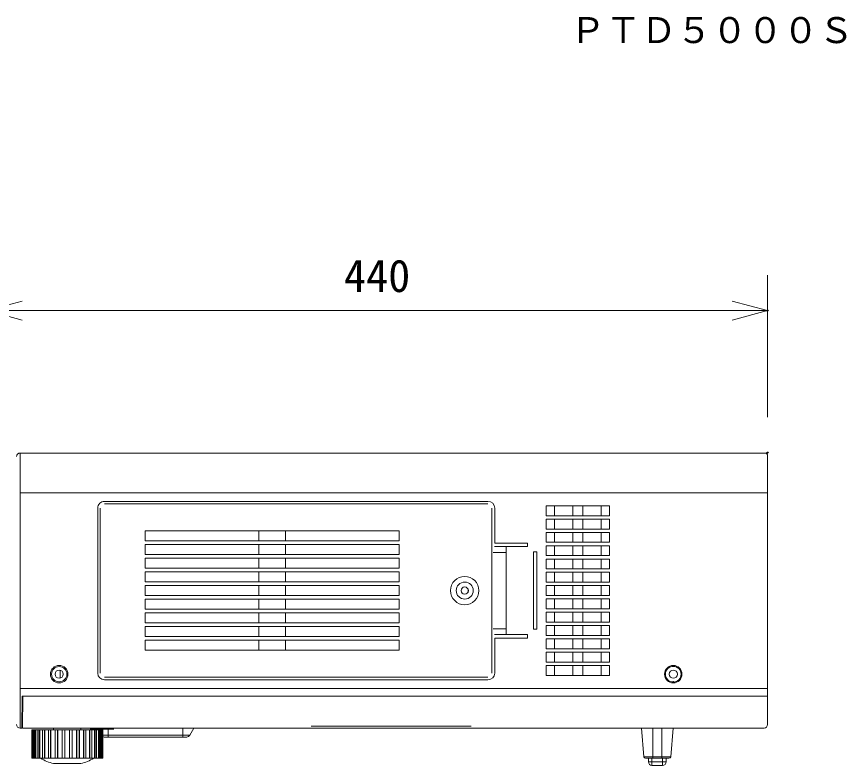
# Model space of a CAD drawing. Units: millimetres, scale not verified. Extents: x -62 to 63, y -57 to 57.
# Drawn here: x 12.94 to 59.69, y 6.23 to 48.42 of the extents above; entities that cross this region are included whole.
import ezdxf
from ezdxf.enums import TextEntityAlignment as Align

# ---------------------------------------------------------------- set-up
doc = ezdxf.new("R2010")
doc.units = ezdxf.units.MM
doc.header["$LTSCALE"] = 0.125
doc.header["$PDMODE"] = 32
doc.header["$PDSIZE"] = 0.0625
for name, color, linetype, lineweight in [('0-0_0', 7, 'Continuous', 9), ('0-4_GAIKEI', 1, 'Continuous', 18), ('0-5_SUNPO', 7, 'Continuous', 9)]:
    doc.layers.add(name, color=color, linetype=linetype, lineweight=lineweight)
doc.layers.add('0-3_TOUROKU', color=7, linetype='Continuous')
doc.layers.add('0-6_Defpoints', color=7, linetype='Continuous')
doc.styles.add('ＭＳ ゴシック', font='')
doc.styles.get('ＭＳ ゴシック').set_extended_font_data('MS Gothic')

# ---------------------------------------------------------------- blocks, each defined once
blk = doc.blocks.new('_OPEN30')
at = {"layer": '0-0_0'}
blk.add_line((0, 0), (-1, 0), dxfattribs=at)
blk.add_lwpolyline([(-1, 0.26795), (0, 0), (-1, -0.26795)], dxfattribs=at)
blk = doc.blocks.new('D3')
at = {"layer": '0-5_SUNPO'}
for p, q in [((11.0143, 20.5429), (11.0143, 28.5429)), ((55.0143, 20.5429), (55.0143, 28.5429)), ((13.0143, 26.5429), (53.0143, 26.5429))]:
    blk.add_line(p, q, dxfattribs=at)
at = {"layer": '0-6_Defpoints'}
for p in [(55.0143, 26.5429), (11.0143, 18.5429), (55.0143, 18.5429)]:
    blk.add_point(p, dxfattribs=at)
at = {"layer": '0-5_SUNPO', "xscale": 2, "yscale": 2, "rotation": 180}
blk.add_blockref('_OPEN30', (11.0143, 26.5429), dxfattribs=at)
at = {"layer": '0-5_SUNPO', "xscale": 2, "yscale": 2}
blk.add_blockref('_OPEN30', (55.0143, 26.5429), dxfattribs=at)
at = {"layer": '0-5_SUNPO', "style": 'ＭＳ ゴシック'}
blk.add_text('440', height=1.833, dxfattribs=at).set_placement((31.1393, 27.0429), align=Align.BOTTOM_LEFT)

msp = doc.modelspace()

# ---------------------------------------------------------------- linework, layer by layer
at = {"layer": '0-4_GAIKEI', "color": 7}
for p, q in [((13.1354, 23.8304), (55.1015, 23.8304)), ((13.2354, 8.3304), (13.1354, 8.3304)), ((13.2711, 8.3304), (55.0515, 8.3304)), ((13.7866, 8.2304), (13.7854, 8.2304)), ((13.7854, 8.2304), (13.7854, 6.6304)), ((13.8138, 8.2304), (13.7866, 8.2304)), ((13.7866, 8.2304), (13.7866, 6.6304)), ((13.8158, 8.2304), (13.8138, 8.2304)), ((13.8448, 8.2304), (13.8158, 8.2304)), ((13.8158, 8.2304), (13.8158, 6.6304)), ((13.8736, 8.2304), (13.8448, 8.2304)), ((13.9311, 8.2304), (13.8736, 8.2304)), ((13.9878, 8.2304), (13.9311, 8.2304)), ((14.0169, 8.2304), (13.9878, 8.2304)), ((14.1274, 8.2304), (14.0169, 8.2304)), ((14.2093, 8.2304), (14.1274, 8.2304)), ((14.2375, 8.2304), (14.2093, 8.2304)), ((14.3962, 8.2304), (14.2375, 8.2304)), ((14.4998, 8.2304), (14.3962, 8.2304)), ((14.5257, 8.2304), (14.4998, 8.2304)), ((14.7256, 8.2304), (14.5258, 8.2304)), ((14.8464, 8.2304), (14.7256, 8.2304)), ((14.8691, 8.2304), (14.8464, 8.2304)), ((15.0999, 8.2304), (14.8691, 8.2304)), ((15.0173, 8.3304), (15.0173, 8.2304)), ((15.1016, 8.2304), (15.0999, 8.2304)), ((15.2341, 8.2304), (15.1015, 8.2304)), ((15.2524, 8.2304), (15.2341, 8.2304)), ((15.4996, 8.2304), (15.2524, 8.2304)), ((15.5072, 8.2304), (15.4996, 8.2304)), ((15.6458, 8.2304), (15.5072, 8.2304)), ((15.6591, 8.2304), (15.6458, 8.2304)), ((15.9118, 8.2304), (15.6591, 8.2304)), ((15.925, 8.2304), (15.9118, 8.2304)), ((16.0637, 8.2304), (15.925, 8.2304)), ((16.0712, 8.2304), (16.0637, 8.2304)), ((16.3184, 8.2304), (16.0712, 8.2304)), ((16.3368, 8.2304), (16.3184, 8.2304)), ((16.4694, 8.2304), (16.3368, 8.2304)), ((16.4709, 8.2304), (16.4692, 8.2304)), ((16.7018, 8.2304), (16.4709, 8.2304)), ((16.5535, 8.2304), (16.5535, 8.3304)), ((16.7244, 8.2304), (16.7018, 8.2304)), ((16.8452, 8.2304), (16.7244, 8.2304)), ((17.0451, 8.2304), (16.8452, 8.2304)), ((17.0711, 8.2304), (17.0451, 8.2304)), ((17.1747, 8.2304), (17.0711, 8.2304)), ((17.3333, 8.2304), (17.1747, 8.2304)), ((17.3615, 8.2304), (17.3333, 8.2304)), ((17.4434, 8.2304), (17.3615, 8.2304)), ((17.5539, 8.2304), (17.4434, 8.2304)), ((17.583, 8.2304), (17.5539, 8.2304)), ((17.6397, 8.2304), (17.583, 8.2304)), ((17.6972, 8.2304), (17.6397, 8.2304)), ((17.726, 8.2304), (17.6972, 8.2304)), ((17.755, 8.2304), (17.726, 8.2304)), ((17.757, 8.2304), (17.755, 8.2304)), ((17.7842, 8.2304), (17.757, 8.2304)), ((17.7854, 8.2304), (17.7842, 8.2304)), ((17.7854, 6.6304), (17.7854, 8.2304)), ((48.2774, 6.7217), (48.1367, 8.3304)), ((49.7934, 6.7217), (49.9341, 8.3304)), ((13.7854, 6.6304), (13.7866, 6.6304)), ((13.7866, 6.6304), (13.8138, 6.6304)), ((13.8138, 6.6304), (13.8158, 6.6304)), ((13.8158, 6.6304), (13.8448, 6.6304)), ((13.8448, 6.6304), (13.8736, 6.6304)), ((13.8736, 6.6304), (13.9311, 6.6304)), ((13.9311, 6.6304), (13.9878, 6.6304)), ((13.9878, 6.6304), (14.0169, 6.6304)), ((14.0169, 6.6304), (14.1274, 6.6304)), ((14.1274, 6.6304), (14.2093, 6.6304)), ((14.2093, 6.6304), (14.2375, 6.6304)), ((14.2375, 6.6304), (14.3962, 6.6304)), ((14.3962, 6.6304), (14.4998, 6.6304)), ((14.4998, 6.6304), (14.5257, 6.6304)), ((14.5258, 6.6304), (14.7256, 6.6304)), ((14.7256, 6.6304), (14.8464, 6.6304)), ((14.8464, 6.6304), (14.8691, 6.6304)), ((14.8691, 6.6304), (15.0999, 6.6304)), ((15.1015, 6.6304), (15.2341, 6.6304)), ((15.2341, 6.6304), (15.2524, 6.6304)), ((15.2524, 6.6304), (15.4996, 6.6304)), ((15.4996, 6.6304), (15.5072, 6.6304)), ((15.5072, 6.6304), (15.6458, 6.6304)), ((15.6458, 6.6304), (15.6591, 6.6304)), ((15.6591, 6.6304), (15.9118, 6.6304)), ((15.9118, 6.6304), (15.925, 6.6304)), ((15.925, 6.6304), (16.0637, 6.6304)), ((16.0637, 6.6304), (16.0712, 6.6304)), ((16.0712, 6.6304), (16.3184, 6.6304)), ((16.3184, 6.6304), (16.3368, 6.6304)), ((16.3368, 6.6304), (16.4694, 6.6304)), ((16.4692, 6.6304), (16.4709, 6.6304)), ((16.4709, 6.6304), (16.7018, 6.6304)), ((16.7018, 6.6304), (16.7244, 6.6304)), ((16.7244, 6.6304), (16.8452, 6.6304)), ((16.8452, 6.6304), (17.0451, 6.6304)), ((17.0451, 6.6304), (17.0711, 6.6304)), ((17.0711, 6.6304), (17.1747, 6.6304)), ((17.1747, 6.6304), (17.3333, 6.6304)), ((17.3333, 6.6304), (17.3615, 6.6304)), ((17.3615, 6.6304), (17.4434, 6.6304)), ((17.4434, 6.6304), (17.5539, 6.6304)), ((17.5539, 6.6304), (17.583, 6.6304)), ((17.583, 6.6304), (17.6397, 6.6304)), ((17.6397, 6.6304), (17.6972, 6.6304)), ((17.6972, 6.6304), (17.726, 6.6304)), ((17.726, 6.6304), (17.755, 6.6304)), ((17.755, 6.6304), (17.757, 6.6304)), ((17.757, 6.6304), (17.7842, 6.6304)), ((17.7842, 6.6304), (17.7854, 6.6304)), ((48.5354, 6.4304), (48.5354, 6.6304)), ((49.5354, 6.6304), (49.5354, 6.4304)), ((15.7854, 6.3304), (15.0173, 6.3304)), ((16.5535, 6.3304), (15.7854, 6.3304)), ((49.3354, 6.2304), (48.7354, 6.2304))]:
    msp.add_line(p, q, dxfattribs=at)
at = {"layer": '0-4_GAIKEI'}
for p, q in [((13.1354, 23.8304), (13.1354, 8.3304)), ((13.1354, 21.5904), (55.2515, 21.5904)), ((17.8854, 21.1092), (39.4954, 21.1092)), ((17.5066, 11.4304), (17.5066, 20.7304)), ((17.6486, 20.7304), (17.6486, 11.4304)), ((39.4854, 20.9672), (17.8854, 20.9672)), ((39.7222, 11.4304), (39.7222, 20.7304)), ((39.8742, 20.7304), (39.8742, 18.7561)), ((42.7723, 20.3001), (42.7723, 20.8601)), ((42.7723, 20.8601), (46.3436, 20.8601)), ((43.2388, 20.8585), (43.2388, 20.2985)), ((44.274, 20.3001), (44.274, 20.8601)), ((44.842, 20.8601), (44.842, 20.3001)), ((45.8772, 20.8585), (45.8772, 20.2985)), ((46.3436, 20.8601), (46.3436, 20.3001)), ((46.3436, 20.3001), (42.7723, 20.3001)), ((42.7723, 19.5501), (42.7723, 20.1101)), ((42.7723, 20.1101), (46.3436, 20.1101)), ((43.2388, 20.1085), (43.2388, 19.5485)), ((44.274, 19.5501), (44.274, 20.1101)), ((44.842, 20.1101), (44.842, 19.5501)), ((45.8772, 20.1085), (45.8772, 19.5485)), ((46.3436, 20.1101), (46.3436, 19.5501)), ((20.1742, 18.8763), (20.1742, 19.4446)), ((20.1742, 19.4446), (34.4966, 19.4446)), ((26.5886, 18.8763), (26.5886, 19.4445)), ((28.0858, 18.8763), (28.0858, 19.4445)), ((34.4966, 19.4446), (34.4966, 18.8763)), ((46.3436, 19.5501), (42.7723, 19.5501)), ((42.7723, 18.8001), (42.7723, 19.3601)), ((42.7723, 19.3601), (46.3436, 19.3601)), ((43.2388, 19.3585), (43.2388, 18.7985)), ((44.274, 18.8001), (44.274, 19.3601)), ((44.842, 19.3601), (44.842, 18.8001)), ((45.8772, 19.3585), (45.8772, 18.7985)), ((46.3436, 19.3601), (46.3436, 18.8001)), ((34.4966, 18.8763), (20.1742, 18.8763)), ((39.8742, 18.7561), (41.723, 18.7561)), ((46.3436, 18.8001), (42.7723, 18.8001)), ((20.1742, 18.1063), (20.1742, 18.6745)), ((20.1742, 18.6745), (34.4966, 18.6745)), ((26.5886, 18.1063), (26.5886, 18.6745)), ((28.0858, 18.1063), (28.0858, 18.6745)), ((34.4966, 18.6745), (34.4966, 18.1063)), ((40.5159, 18.2279), (40.5159, 18.5277)), ((42.0529, 13.9002), (42.0529, 18.2606)), ((42.0529, 18.2606), (42.245, 18.2606)), ((42.245, 18.2606), (42.245, 13.9002)), ((42.7723, 18.0501), (42.7723, 18.6101)), ((42.7723, 18.6101), (46.3436, 18.6101)), ((43.2388, 18.6085), (43.2388, 18.0485)), ((44.274, 18.0501), (44.274, 18.6101)), ((44.842, 18.6101), (44.842, 18.0501)), ((45.8772, 18.6085), (45.8772, 18.0485)), ((46.3436, 18.6101), (46.3436, 18.0501)), ((34.4966, 18.1063), (20.1742, 18.1063)), ((20.1742, 17.3363), (20.1742, 17.9045)), ((20.1742, 17.9045), (34.4966, 17.9045)), ((26.5886, 17.3363), (26.5886, 17.9045)), ((28.0858, 17.3363), (28.0858, 17.9045)), ((34.4966, 17.9045), (34.4966, 17.3363)), ((46.3436, 18.0501), (42.7723, 18.0501)), ((42.7723, 17.3001), (42.7723, 17.8601)), ((42.7723, 17.8601), (46.3436, 17.8601)), ((43.2388, 17.8585), (43.2388, 17.2985)), ((44.274, 17.3001), (44.274, 17.8601)), ((44.842, 17.8601), (44.842, 17.3001)), ((45.8772, 17.8585), (45.8772, 17.2985)), ((46.3436, 17.8601), (46.3436, 17.3001)), ((34.4966, 17.3363), (20.1742, 17.3363)), ((46.3436, 17.3001), (42.7723, 17.3001)), ((20.1742, 16.5663), (20.1742, 17.1345)), ((20.1742, 17.1345), (34.4966, 17.1345)), ((26.5886, 16.5663), (26.5886, 17.1345)), ((28.0858, 16.5663), (28.0858, 17.1345)), ((34.4966, 17.1345), (34.4966, 16.5663)), ((42.7723, 16.5501), (42.7723, 17.1101)), ((42.7723, 17.1101), (46.3436, 17.1101)), ((43.2388, 17.1085), (43.2388, 16.5485)), ((44.274, 16.5501), (44.274, 17.1101)), ((44.842, 17.1101), (44.842, 16.5501)), ((45.8772, 17.1085), (45.8772, 16.5485)), ((46.3436, 17.1101), (46.3436, 16.5501)), ((34.4966, 16.5663), (20.1742, 16.5663)), ((20.1742, 15.7963), (20.1742, 16.3646)), ((20.1742, 16.3646), (34.4966, 16.3646)), ((26.5886, 15.7963), (26.5886, 16.3646)), ((28.0858, 15.7963), (28.0858, 16.3646)), ((34.4966, 16.3646), (34.4966, 15.7963)), ((46.3436, 16.5501), (42.7723, 16.5501)), ((42.7723, 15.8001), (42.7723, 16.3601)), ((42.7723, 16.3601), (46.3436, 16.3601)), ((43.2388, 16.3585), (43.2388, 15.7985)), ((44.274, 15.8001), (44.274, 16.3601)), ((44.842, 16.3601), (44.842, 15.8001)), ((45.8772, 16.3585), (45.8772, 15.7985)), ((46.3436, 16.3601), (46.3436, 15.8001)), ((34.4966, 15.7963), (20.1742, 15.7963)), ((20.1742, 15.0263), (20.1742, 15.5946)), ((20.1742, 15.5946), (34.4966, 15.5946)), ((26.5886, 15.0263), (26.5886, 15.5945)), ((28.0858, 15.0263), (28.0858, 15.5945)), ((34.4966, 15.5946), (34.4966, 15.0263)), ((46.3436, 15.8001), (42.7723, 15.8001)), ((42.7723, 15.0501), (42.7723, 15.6101)), ((42.7723, 15.6101), (46.3436, 15.6101)), ((43.2388, 15.6085), (43.2388, 15.0485)), ((44.274, 15.0501), (44.274, 15.6101)), ((44.842, 15.6101), (44.842, 15.0501)), ((45.8772, 15.6085), (45.8772, 15.0485)), ((46.3436, 15.6101), (46.3436, 15.0501)), ((34.4966, 15.0263), (20.1742, 15.0263)), ((46.3436, 15.0501), (42.7723, 15.0501)), ((20.1742, 14.2563), (20.1742, 14.8245)), ((20.1742, 14.8245), (34.4966, 14.8245)), ((26.5886, 14.2563), (26.5886, 14.8245)), ((28.0858, 14.2563), (28.0858, 14.8245)), ((34.4966, 14.8245), (34.4966, 14.2563)), ((42.7723, 14.3001), (42.7723, 14.8601)), ((42.7723, 14.8601), (46.3436, 14.8601)), ((43.2388, 14.8585), (43.2388, 14.2985)), ((44.274, 14.3001), (44.274, 14.8601)), ((44.842, 14.8601), (44.842, 14.3001)), ((45.8772, 14.8585), (45.8772, 14.2985)), ((46.3436, 14.8601), (46.3436, 14.3001)), ((34.4966, 14.2563), (20.1742, 14.2563)), ((20.1742, 13.4863), (20.1742, 14.0545)), ((20.1742, 14.0545), (34.4966, 14.0545)), ((26.5886, 13.4863), (26.5886, 14.0545)), ((28.0858, 13.4863), (28.0858, 14.0545)), ((34.4966, 14.0545), (34.4966, 13.4863)), ((46.3436, 14.3001), (42.7723, 14.3001)), ((42.7723, 13.5501), (42.7723, 14.1101)), ((42.7723, 14.1101), (46.3436, 14.1101)), ((43.2388, 14.1085), (43.2388, 13.5485)), ((44.274, 13.5501), (44.274, 14.1101)), ((44.842, 14.1101), (44.842, 13.5501)), ((45.8772, 14.1085), (45.8772, 13.5485)), ((46.3436, 14.1101), (46.3436, 13.5501)), ((40.5159, 13.933), (39.7854, 13.933)), ((41.723, 13.6046), (39.8691, 13.6046)), ((40.5159, 13.6332), (40.5159, 13.933)), ((41.723, 13.6046), (41.723, 13.4047)), ((42.0529, 13.9002), (42.245, 13.9002)), ((34.4966, 13.4863), (20.1742, 13.4863)), ((20.1742, 12.7163), (20.1742, 13.2845)), ((20.1742, 13.2845), (34.4966, 13.2845)), ((26.5886, 12.7163), (26.5886, 13.2845)), ((28.0858, 12.7163), (28.0858, 13.2845)), ((34.4966, 13.2845), (34.4966, 12.7163)), ((39.8742, 13.4047), (39.8742, 11.4304)), ((41.723, 13.4047), (39.8742, 13.4047)), ((46.3436, 13.5501), (42.7723, 13.5501)), ((42.7723, 12.8001), (42.7723, 13.3601)), ((42.7723, 13.3601), (46.3436, 13.3601)), ((43.2388, 13.3585), (43.2388, 12.7985)), ((44.274, 12.8001), (44.274, 13.3601)), ((44.842, 13.3601), (44.842, 12.8001)), ((45.8772, 13.3585), (45.8772, 12.7985)), ((34.4966, 12.7163), (20.1742, 12.7163)), ((43.2388, 12.6085), (43.2388, 12.0485)), ((44.274, 12.0501), (44.274, 12.6101)), ((44.842, 12.6101), (44.842, 12.0501)), ((45.8772, 12.6085), (45.8772, 12.0485)), ((43.2388, 11.8585), (43.2388, 11.2985)), ((44.274, 11.3001), (44.274, 11.8601)), ((44.842, 11.8601), (44.842, 11.3001)), ((45.8772, 11.8585), (45.8772, 11.2985)), ((15.3854, 11.588), (15.3854, 11.1459)), ((17.8854, 11.1936), (39.4854, 11.1936)), ((39.4954, 11.0517), (17.8854, 11.0517)), ((13.1354, 10.5704), (55.2515, 10.5704)), ((13.2354, 8.3304), (13.2511, 10.1304)), ((13.2511, 10.1304), (55.2515, 10.1304)), ((13.2868, 10.1304), (13.2711, 8.3304)), ((29.5303, 8.4373), (38.5405, 8.4373)), ((13.8138, 8.2304), (13.8138, 6.6304)), ((13.8448, 8.2304), (13.8448, 6.6304)), ((13.8736, 8.2304), (13.8736, 6.6304)), ((13.9311, 8.2304), (13.9311, 6.6304)), ((13.9878, 8.2304), (13.9878, 6.6304)), ((14.0169, 8.2304), (14.0169, 6.6304)), ((14.1274, 8.2304), (14.1274, 6.6304)), ((14.2093, 8.2304), (14.2093, 6.6304)), ((14.2375, 8.2304), (14.2375, 6.6304)), ((14.3962, 8.2304), (14.3962, 6.6304)), ((14.4998, 8.2304), (14.4998, 6.6304)), ((14.5257, 8.2304), (14.5257, 6.6304)), ((14.7256, 8.2304), (14.7256, 6.6304)), ((14.8464, 8.2304), (14.8464, 6.6304)), ((14.8691, 8.2304), (14.8691, 6.6304)), ((15.1015, 8.2304), (15.1015, 6.6304)), ((15.2341, 8.2304), (15.2341, 6.6304)), ((15.2524, 8.2304), (15.2524, 6.6304)), ((15.4996, 8.2304), (15.4996, 6.6304)), ((15.5072, 8.2304), (15.5072, 6.6304)), ((15.6458, 8.2304), (15.6458, 6.6304)), ((15.6591, 8.2304), (15.6591, 6.6304)), ((15.9118, 8.2304), (15.9118, 6.6304)), ((15.925, 8.2304), (15.925, 6.6304)), ((16.0637, 8.2304), (16.0637, 6.6304)), ((16.0712, 8.2304), (16.0712, 6.6304)), ((16.3184, 8.2304), (16.3184, 6.6304)), ((16.3368, 8.2304), (16.3368, 6.6304)), ((16.4694, 8.2304), (16.4694, 6.6304)), ((16.4709, 8.2304), (16.4709, 6.6304)), ((16.7018, 8.2304), (16.7018, 6.6304)), ((16.7244, 8.2304), (16.7244, 6.6304)), ((16.8452, 8.2304), (16.8452, 6.6304)), ((17.0451, 8.2304), (17.0451, 6.6304)), ((17.0525, 8.3304), (17.0525, 8.3104)), ((17.0711, 8.2304), (17.0711, 6.6304)), ((18.4225, 8.2804), (17.0825, 8.2804)), ((17.1747, 8.2304), (17.1747, 6.6304)), ((17.3333, 8.2304), (17.3333, 6.6304)), ((17.3615, 8.2304), (17.3615, 6.6304)), ((17.4434, 8.2304), (17.4434, 6.6304)), ((17.5236, 8.2304), (17.4947, 8.2804)), ((17.5539, 8.2304), (17.5539, 6.6304)), ((17.583, 8.2304), (17.583, 6.6304)), ((17.6397, 8.2304), (17.6397, 6.6304)), ((17.6972, 8.2304), (17.6972, 6.6304)), ((17.726, 8.2304), (17.726, 6.6304)), ((17.755, 8.2304), (17.755, 6.6304)), ((17.757, 8.2304), (17.757, 6.6304)), ((18.0954, 7.9304), (18.0954, 8.2804)), ((18.4525, 8.3104), (18.4525, 8.3304)), ((22.2954, 7.9304), (22.2954, 8.3304)), ((22.694, 7.9304), (22.9249, 8.3304)), ((49.2854, 6.7217), (49.2854, 8.3304)), ((17.7854, 7.9304), (18.0954, 7.9304)), ((18.0954, 7.9304), (18.0954, 7.8304)), ((22.2954, 7.9304), (22.2954, 7.8304)), ((48.5354, 6.4304), (48.7354, 6.4304)), ((48.7354, 6.4304), (48.7354, 6.2304)), ((49.3354, 6.4304), (49.5354, 6.4304)), ((49.3354, 6.2304), (49.3354, 6.4304))]:
    msp.add_line(p, q, dxfattribs=at)
at = {"layer": '0-4_GAIKEI', "color": 7}
for points in [[(55.2515, 23.6804), (55.2515, 21.5904), (55.2515, 8.5304)], [(49.6938, 6.6304), (49.2854, 6.6304), (48.7854, 6.6304), (48.377, 6.6304)]]:
    msp.add_lwpolyline(points, dxfattribs=at)
at = {"layer": '0-4_GAIKEI'}
for points in [[(39.8691, 18.5562), (41.723, 18.5562), (41.723, 18.7561)], [(39.7854, 18.2279), (40.5159, 18.2279), (40.5159, 13.933)], [(46.3436, 13.3601), (46.3436, 12.8001), (42.7723, 12.8001)], [(48.2774, 6.7217), (48.7854, 6.7217), (48.7854, 8.3304)], [(22.5208, 7.8304), (22.2954, 7.8304), (18.0954, 7.8304), (17.87, 7.8304)], [(18.0954, 7.9304), (22.2954, 7.9304), (22.694, 7.9304)], [(48.7354, 6.6304), (48.7354, 6.4304), (49.3354, 6.4304), (49.3354, 6.6304)], [(48.7854, 6.6304), (48.7854, 6.7217), (49.2854, 6.7217)], [(49.2854, 6.6304), (49.2854, 6.7217), (49.7934, 6.7217)]]:
    msp.add_lwpolyline(points, dxfattribs=at)
for points in [[(42.7723, 12.0501), (42.7723, 12.6101), (46.3436, 12.6101), (46.3436, 12.0501)], [(42.7723, 11.3001), (42.7723, 11.8601), (46.3436, 11.8601), (46.3436, 11.3001)]]:
    msp.add_lwpolyline(points, close=True, dxfattribs=at)
for centre, radius in [((38.1854, 16.0804), 0.8), ((38.1854, 16.0804), 0.4799), ((38.1854, 16.0804), 0.2055), ((38.1854, 16.0804), 0.2029), ((15.3354, 11.3704), 0.4905), ((15.3354, 11.3704), 0.43), ((49.9354, 11.3704), 0.4905), ((49.9354, 11.3704), 0.4406), ((15.3354, 11.3704), 0.23), ((49.9354, 11.3704), 0.23)]:
    msp.add_circle(centre, radius, dxfattribs=at)
at = {"layer": '0-4_GAIKEI', "color": 7}
for centre, radius, start, end in [((13.1354, 23.6304), 0.2, 89.99996, 180), ((55.1015, 23.6804), 0.15, 359.99998, 89.99996), ((13.1354, 8.5304), 0.2, 180, 269.99998), ((55.0515, 8.5304), 0.2, 270, 359.99998), ((15.7854, 9.2304), 3, 240.07354, 255.16487), ((15.7854, 9.2304), 3, 284.83513, 299.92646), ((48.377, 6.7304), 0.1, 184.99997, 269.99998), ((49.6938, 6.7304), 0.1, 270, 354.99996), ((48.7354, 6.4304), 0.2, 180, 269.99998), ((49.3354, 6.4304), 0.2, 270, 359.99998)]:
    msp.add_arc(centre, radius, start, end, dxfattribs=at)
at = {"layer": '0-4_GAIKEI'}
for centre, radius, start, end in [((17.8854, 20.7304), 0.3788, 89.99996, 180), ((39.4954, 20.7304), 0.3788, 359.99998, 89.99996), ((17.8854, 11.4304), 0.3788, 180, 269.99998), ((39.4954, 11.4304), 0.3788, 270, 359.99998), ((17.87, 8.0304), 0.2, 244.4977, 269.99998), ((22.5208, 8.0304), 0.2, 270, 329.99999)]:
    msp.add_arc(centre, radius, start, end, dxfattribs=at)
msp.add_point((49.9354, 10.9298), dxfattribs=at)

# ---------------------------------------------------------------- block references
at = {"layer": '0-5_SUNPO'}
msp.add_blockref('D3', (0.2371, 5.3113), dxfattribs=at)

# ---------------------------------------------------------------- texts
at = {"layer": '0-3_TOUROKU', "style": 'ＭＳ ゴシック'}
msp.add_text('ＰＴＤ５０００Ｓ', height=1.466, dxfattribs=at).set_placement((44.1142, 46.49), align=Align.BOTTOM_LEFT)

doc.saveas('drawing.dxf')
